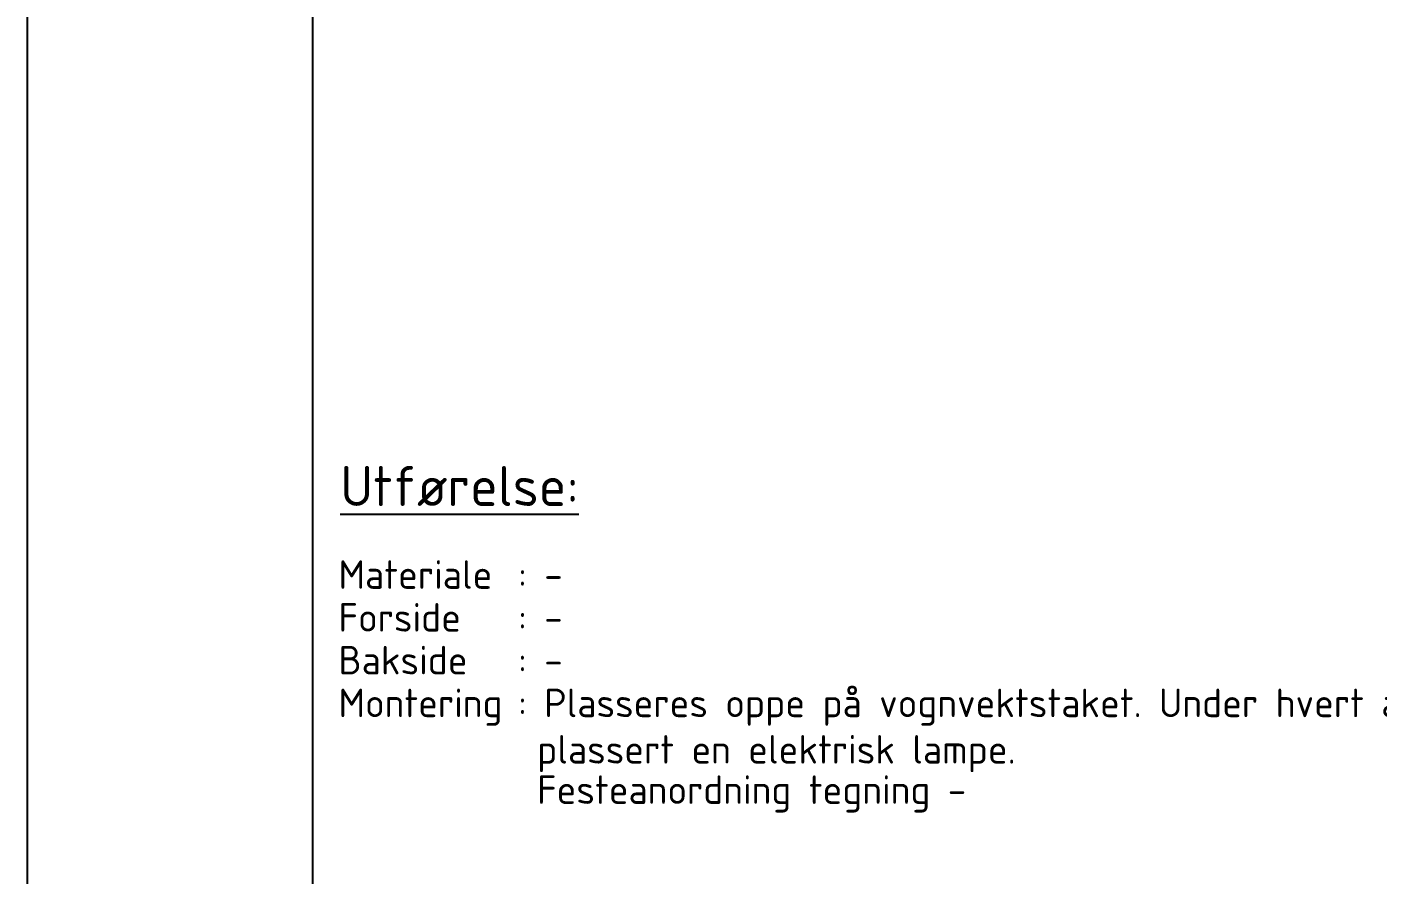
# Model space of a CAD drawing. Extents: x -3879 to -3273, y -20290 to -19696.
# Drawn here: x -3878.6 to -3642, y -20141.2 to -19992.7 of the extents above; entities that cross this region are included whole.
import ezdxf

# ---------------------------------------------------------------- set-up
doc = ezdxf.new("R2010")
doc.units = 0
doc.header["$LTSCALE"] = 100
doc.layers.add('RAMME', color=7, linetype='CONTINUOUS')
doc.layers.add('RAMME-TEKST', color=7, linetype='CONTINUOUS')
doc.styles.add('ISO3098', font='iso3098.shx')
doc.styles.add('ISO35', font='ISO3098', dxfattribs={"oblique": 0.9})

msp = doc.modelspace()

# ---------------------------------------------------------------- linework, layer by layer
at = {"layer": 'RAMME', "color": 5}
msp.add_line((-3828.57, -19715.74), (-3828.57, -20269.74), dxfattribs=at)
at = {"layer": 'RAMME', "color": 4}
msp.add_lwpolyline([(-3878.57, -20289.74), (-3458.57, -20289.74), (-3458.57, -19695.74), (-3878.57, -19695.74)], close=True, dxfattribs=at)

# ---------------------------------------------------------------- texts
at = {"layer": 'RAMME-TEKST', "color": 7, "style": 'ISO35'}
msp.add_text('%%UUtførelse:', height=7, dxfattribs=at).set_placement((-3823.68, -20076.72))
at = {"layer": 'RAMME-TEKST', "color": 2, "style": 'ISO3098'}
for s, p in [('Materiale', (-3823.99, -20091.24)), (': -', (-3792.53, -20091.24)), ('Forside', (-3823.99, -20098.74)), (': -', (-3792.53, -20098.74)), ('Bakside', (-3823.99, -20106.24)), (': -', (-3792.53, -20106.24)), ('Montering', (-3823.99, -20113.74)), (': Plasseres oppe på vognvektstaket. Under hvert av skivens nedre hjørner er det', (-3792.53, -20113.74)), ('plassert en elektrisk lampe.', (-3789.19, -20121.88)), ('Festeanordning tegning -', (-3789.19, -20128.95))]:
    msp.add_text(s, height=5, dxfattribs=at).set_placement(p)

doc.saveas('drawing.dxf')
